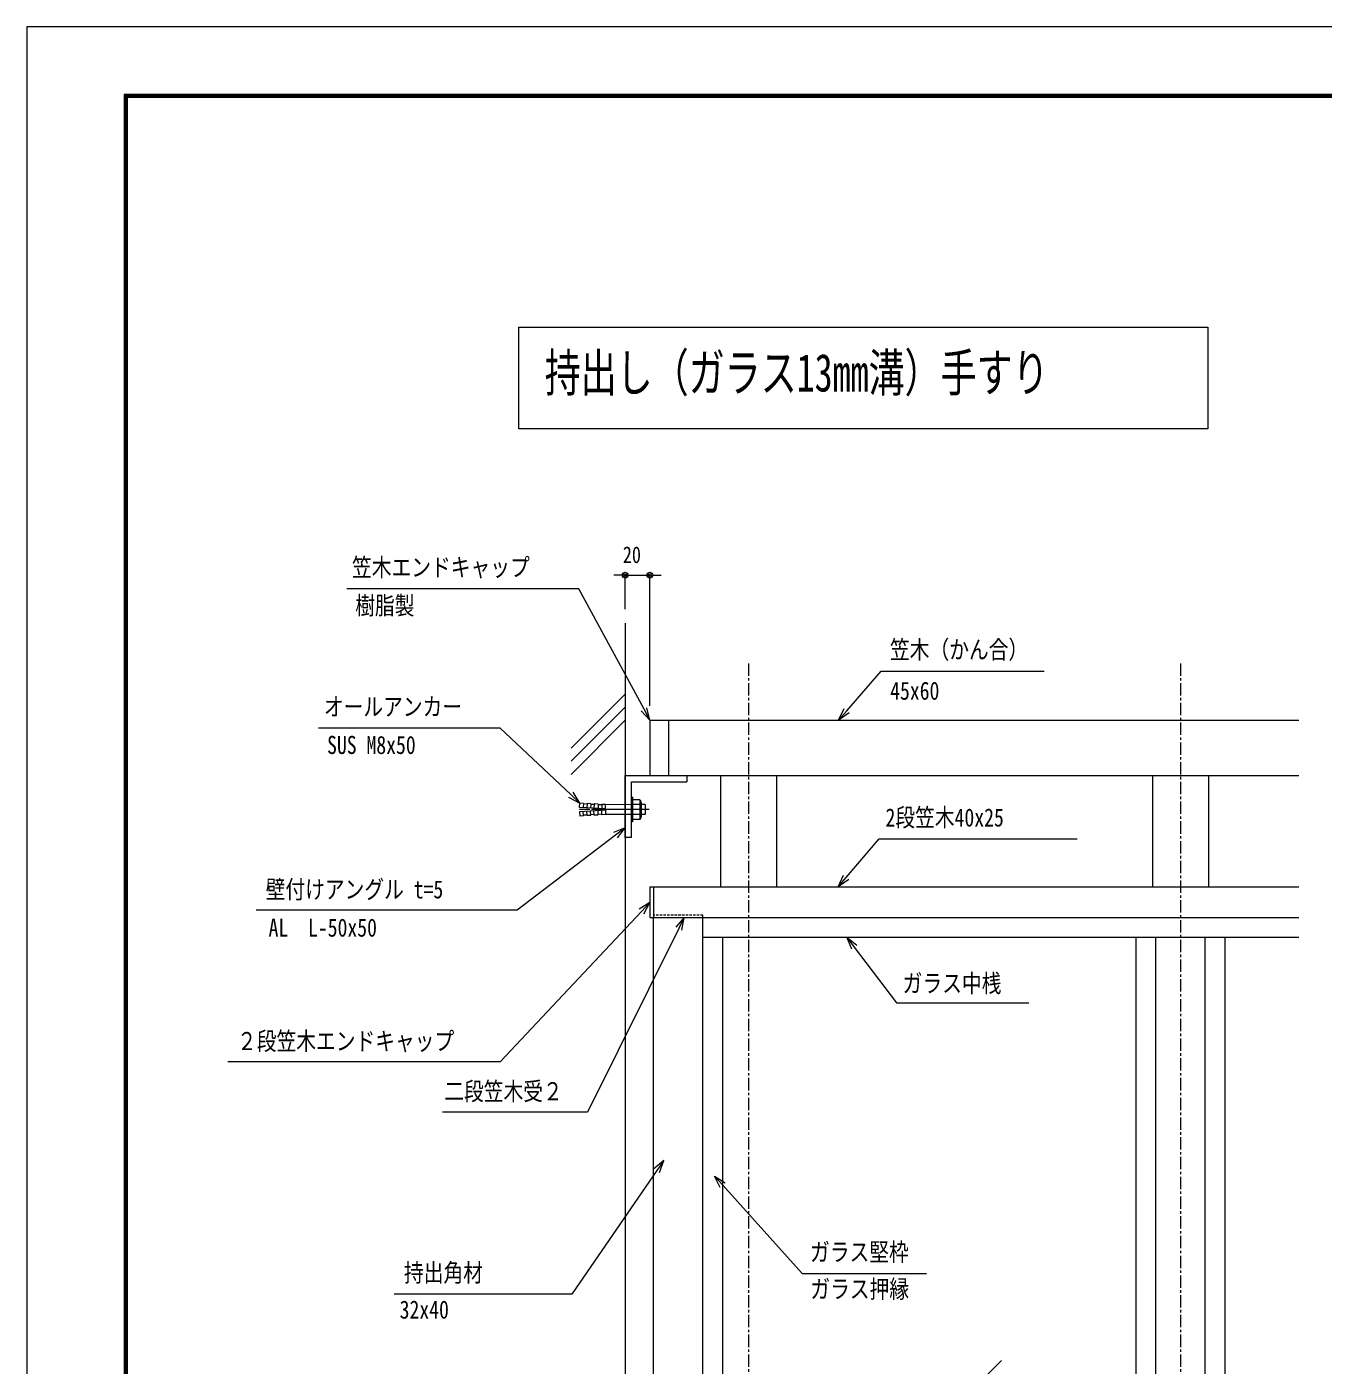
# Model space of a CAD drawing. Units: millimetres, scale not verified. Extents: x -3554 to 3554, y -1188 to 1188.
# Drawn here: x 190 to 1240, y 103 to 1188 of the extents above; entities that cross this region are included whole.
import ezdxf
from ezdxf.enums import TextEntityAlignment as Align

# ---------------------------------------------------------------- set-up
doc = ezdxf.new("R2010")
doc.units = ezdxf.units.MM
doc.header["$LTSCALE"] = 8
for name, pattern in [('USER1', [2, 1.25, -0.25, 0.25, -0.25]), ('USER3', [0.375, 0.25, -0.125]), ('USER4', [2.3, 2, -0.1, 0.1, -0.1])]:
    doc.linetypes.add(name, pattern=pattern)
for name, color, linetype, lineweight in [('0-0_0', 7, 'Continuous', 18), ('0-1_DEFPOINTS', 5, 'Continuous', 18), ('0-4_WAKU', 7, 'Continuous', 18), ('0-5_6_U_FF8A_U_FF6F_U_FF81_U_FF9D_U_FF78_U_FF9E', 4, 'Continuous', 18), ('0-6_2躯体線', 4, 'Continuous', 18), ('0-7_3中心線', 2, 'USER1', 18), ('0-8_41_U_FF71_U_FF99_U_FF90', 6, 'Continuous', 18), ('0-A_42_U_FF71_U_FF99_U_FF90部品', 6, 'Continuous', 18), ('0-D_4アルミ', 6, 'Continuous', 18), ('1-0_1寸法', 3, 'Continuous', 18)]:
    doc.layers.add(name, color=color, linetype=linetype, lineweight=lineweight)
doc.styles.add('ＭＳ ゴシック', font='')
doc.styles.get('ＭＳ ゴシック').set_extended_font_data('MS Gothic')

msp = doc.modelspace()

# ---------------------------------------------------------------- linework, layer by layer
at = {"layer": '0-0_0'}
for p, q in [((672.664, 743.613), (670.364, 743.613)), ((697.264, 743.613), (699.564, 743.613)), ((694.964, 626.106), (1220.758, 626.106)), ((694.964, 626.106), (694.964, 581.106)), ((709.964, 626.106), (709.964, 581.106)), ((694.964, 581.106), (1220.758, 581.106)), ((752.464, 491.106), (752.464, 581.106)), ((797.464, 581.106), (797.464, 491.106)), ((1102.464, 491.106), (1102.464, 581.106)), ((1147.464, 581.106), (1147.464, 491.106))]:
    msp.add_line(p, q, dxfattribs=at)
msp.add_lwpolyline([(1147.054, 862.27), (588.667, 862.27), (588.667, 944.596), (1147.054, 944.596)], close=True, dxfattribs=at)
for points in [[(694.964, 626.106), (690.199, 634.898), (637.275, 732.55), (449.376, 732.55)], [(847.901, 626.106), (854.436, 633.675), (882.224, 665.855), (1014.328, 665.855)], [(687.844, 633.621), (694.964, 626.106), (692.555, 636.175)], [(856.464, 631.924), (847.901, 626.106), (852.408, 635.426)], [(638.151, 558.847), (630.873, 565.705), (573.722, 619.555), (426.551, 619.555)], [(629.035, 563.755), (638.151, 558.847), (632.711, 567.655)], [(674.964, 538.868), (667.016, 532.8), (587.426, 472.046), (376.108, 472.046)], [(668.641, 530.67), (674.964, 538.868), (665.39, 534.93)], [(847.458, 491.106), (853.988, 498.68), (880.807, 529.781), (1041.082, 529.781)], [(856.017, 496.93), (847.458, 491.106), (851.959, 500.429)], [(694.964, 478.238), (688.12, 470.947), (573.711, 349.081), (352.924, 349.081)], [(690.073, 469.113), (694.964, 478.238), (686.166, 472.781)], [(722.85, 466.106), (718.398, 457.152), (644.47, 308.457), (526.998, 308.457)], [(720.797, 455.959), (722.85, 466.106), (715.999, 458.345)], [(858.466, 440.527), (854.54, 450.106), (862.73, 443.774)], [(854.54, 450.106), (860.598, 442.15), (894.889, 397.119), (1002.04, 397.119)], [(706.133, 269.27), (700.469, 261.028), (631.672, 160.923), (487.898, 160.923)], [(702.677, 259.511), (706.133, 269.27), (698.261, 262.546)], [(751.973, 247.425), (747.287, 256.656), (755.961, 251.004)], [(747.287, 256.656), (753.967, 249.214), (818.214, 177.635), (918.992, 177.635)]]:
    msp.add_lwpolyline(points, dxfattribs=at)
for centre, radius in [((674.964, 743.613), 2.3), ((674.964, 743.613), 1.15), ((694.964, 743.613), 2.3), ((694.964, 743.613), 1.15)]:
    msp.add_circle(centre, radius, dxfattribs=at)
at = {"layer": '0-1_DEFPOINTS'}
for p, q in [((190.142, 1188), (190.142, -1188)), ((3554.142, 1188), (190.142, 1188))]:
    msp.add_line(p, q, dxfattribs=at)
at = {"layer": '0-4_WAKU'}
for p, q in [((268.942, 1133.2), (268.942, -1129.2)), ((3471.342, 1133.2), (268.942, 1133.2)), ((269.542, 1132.6), (269.542, -1128.6)), ((3470.742, 1132.6), (269.542, 1132.6)), ((270.142, 1132), (270.142, -1128)), ((3470.142, 1132), (270.142, 1132)), ((270.742, 1131.4), (270.742, -1127.4)), ((3469.542, 1131.4), (270.742, 1131.4)), ((271.342, 1130.8), (271.342, -1126.8)), ((3468.942, 1130.8), (271.342, 1130.8))]:
    msp.add_line(p, q, dxfattribs=at)
at = {"layer": '0-5_6_U_FF8A_U_FF6F_U_FF81_U_FF9D_U_FF78_U_FF9E'}
msp.add_line((892.295, 19.558), (979.756, 107.019), dxfattribs=at)
at = {"layer": '0-6_2躯体線'}
for p, q in [((674.964, 704.606), (674.964, -598.894)), ((674.964, 647.162), (631.134, 603.332)), ((674.964, 636.554), (631.134, 592.723)), ((674.964, 625.945), (631.134, 582.115))]:
    msp.add_line(p, q, dxfattribs=at)
at = {"layer": '0-7_3中心線'}
for p, q in [((774.964, 672.086), (774.964, -598.894)), ((1124.964, 672.086), (1124.964, -598.894)), ((694.348, 553.606), (637.952, 553.606))]:
    msp.add_line(p, q, dxfattribs=at)
at = {"layer": '0-7_3中心線', "linetype": 'USER4'}
msp.add_line((694.348, 553.606), (647.55, 553.606), dxfattribs=at)
at = {"layer": '0-8_41_U_FF71_U_FF99_U_FF90'}
for p, q in [((659.404, 554.106), (637.95, 555.353)), ((637.952, 555.394), (638.151, 558.847)), ((641.163, 558.673), (638.151, 558.847)), ((641.163, 558.673), (640.963, 555.193)), ((644.13, 558.001), (641.135, 558.174)), ((644.158, 558.5), (643.958, 555.02)), ((647.153, 558.328), (644.158, 558.5)), ((647.153, 558.328), (646.953, 554.847)), ((649.786, 557.675), (647.125, 557.828)), ((649.786, 557.675), (647.209, 557.824)), ((649.814, 558.174), (649.614, 554.692)), ((652.81, 558.001), (649.814, 558.174)), ((653.143, 557.982), (650.148, 558.155)), ((653.143, 557.982), (652.943, 554.502)), ((655.776, 557.329), (653.115, 557.483)), ((656.11, 557.31), (653.115, 557.483)), ((656.139, 557.809), (655.938, 554.329)), ((659.134, 557.637), (656.139, 557.809)), ((658.932, 554.142), (659.134, 557.637)), ((679.964, 557.587), (659.134, 557.637)), ((659.404, 553.106), (659.404, 554.106)), ((679.964, 563.606), (679.964, 543.606)), ((680.95, 563.606), (679.964, 563.606)), ((680.95, 563.606), (680.95, 543.606)), ((686.95, 561.606), (680.95, 561.606)), ((686.95, 557.606), (680.95, 557.606)), ((686.95, 561.606), (686.95, 545.606)), ((687.95, 559.606), (687.95, 547.606)), ((691.147, 557.606), (687.95, 557.606)), ((691.147, 557.606), (691.147, 549.606)), ((659.404, 553.106), (637.95, 551.86)), ((637.952, 551.818), (638.151, 548.366)), ((641.163, 548.54), (638.151, 548.366)), ((641.163, 548.54), (640.963, 552.02)), ((644.13, 549.211), (641.135, 549.039)), ((644.158, 548.712), (643.958, 552.193)), ((647.153, 548.885), (644.158, 548.712)), ((647.153, 548.885), (646.953, 552.365)), ((649.786, 549.538), (647.125, 549.384)), ((649.786, 549.538), (647.209, 549.389)), ((649.814, 549.039), (649.614, 552.521)), ((652.81, 549.211), (649.814, 549.039)), ((653.143, 549.231), (650.148, 549.058)), ((653.143, 549.231), (652.943, 552.711)), ((656.11, 549.903), (653.115, 549.73)), ((655.776, 549.883), (653.115, 549.73)), ((656.139, 549.403), (655.938, 552.884)), ((659.134, 549.576), (656.139, 549.403)), ((679.964, 549.606), (658.902, 549.606)), ((658.932, 553.07), (659.134, 549.576)), ((680.95, 543.606), (679.964, 543.606)), ((686.95, 549.606), (680.95, 549.606)), ((686.95, 545.606), (680.95, 545.606)), ((691.147, 549.606), (687.95, 549.606))]:
    msp.add_line(p, q, dxfattribs=at)
for centre, radius, start, end in [((685.45, 559.606), 2.5, 306.8699, 53.1301), ((679.45, 553.606), 8.5, 331.92751, 28.07249), ((685.45, 547.606), 2.5, 306.8699, 53.1301)]:
    msp.add_arc(centre, radius, start, end, dxfattribs=at)
at = {"layer": '0-A_42_U_FF71_U_FF99_U_FF90部品'}
for p, q in [((674.964, 581.106), (724.964, 581.106)), ((674.964, 531.106), (674.964, 581.106)), ((679.964, 531.106), (679.964, 576.106)), ((679.964, 576.106), (724.964, 576.106)), ((724.964, 581.106), (724.964, 576.106)), ((679.964, 531.106), (674.964, 531.106)), ((697.964, -368.894), (697.964, 466.106)), ((737.964, -368.894), (737.964, 466.106)), ((753.964, -352.894), (753.964, 450.106)), ((1088.964, -352.894), (1088.964, 450.106)), ((1104.964, -352.894), (1104.964, 450.106)), ((1144.964, -352.894), (1144.964, 450.106)), ((1160.964, -352.894), (1160.964, 450.106))]:
    msp.add_line(p, q, dxfattribs=at)
at = {"layer": '0-A_42_U_FF71_U_FF99_U_FF90部品', "linetype": 'USER3'}
msp.add_lwpolyline([(737.964, 468.106), (697.964, 468.106), (697.964, 466.106), (737.964, 466.106)], close=True, dxfattribs=at)
at = {"layer": '0-D_4アルミ'}
for p, q in [((694.964, 491.106), (1220.758, 491.106)), ((694.964, 491.106), (694.964, 466.106)), ((697.964, 491.106), (697.964, 466.106)), ((694.964, 466.106), (1220.758, 466.106)), ((737.964, 450.106), (1220.758, 450.106))]:
    msp.add_line(p, q, dxfattribs=at)
at = {"layer": '1-0_1寸法'}
for p, q in [((670.364, 743.613), (665.764, 743.613)), ((674.964, 716.106), (674.964, 743.613)), ((674.964, 743.613), (694.964, 743.613)), ((694.964, 637.606), (694.964, 743.613)), ((699.564, 743.613), (704.164, 743.613))]:
    msp.add_line(p, q, dxfattribs=at)

# ---------------------------------------------------------------- texts
at = {"layer": '0-0_0', "style": 'ＭＳ ゴシック'}
for s, height, width, p in [('持出し（ガラス13mm溝）手すり', 30.55, 0.7, (609.73, 883.22)), ('笠木エンドキャップ', 14.66, 0.8, (453.659, 738.252)), ('樹脂製', 14.66, 0.8, (456.262, 707.268)), ('笠木（かん合）', 14.66, 0.8, (889.487, 671.558)), ('45x60', 14.66, 0.8, (889.625, 638.204)), ('オールアンカー', 14.66, 0.8, (430.834, 625.258)), ('SUS M8x50', 14.66, 0.8, (433.438, 594.273)), ('2段笠木40x25', 14.66, 0.8, (885.86, 535.484)), ('壁付けアングル t=5', 14.66, 0.8, (383.672, 477.217)), ('AL\u3000L-50x50', 14.66, 0.8, (386.048, 446.232)), ('ガラス中桟', 14.66, 0.8, (899.756, 401.13)), ('２段笠木エンドキャップ', 14.66, 0.8, (360.488, 354.251)), ('二段笠木受２', 14.66, 0.8, (528.392, 313.627)), ('ガラス堅枠', 14.66, 0.8, (824.719, 183.338)), ('持出角材', 14.66, 0.8, (495.74, 166.626)), ('ガラス押縁', 14.66, 0.8, (824.962, 153.334)), ('32x40', 14.66, 0.8, (492.237, 136.694))]:
    msp.add_text(s, height=height, dxfattribs=dict(at, width=width)).set_placement(p, align=Align.BOTTOM_LEFT)
at = {"layer": '1-0_1寸法', "color": 7, "style": 'ＭＳ ゴシック', "width": 0.8}
msp.add_text('20', height=13.49, dxfattribs=at).set_placement((673.048, 749.363), align=Align.BOTTOM_LEFT)

doc.saveas('drawing.dxf')
